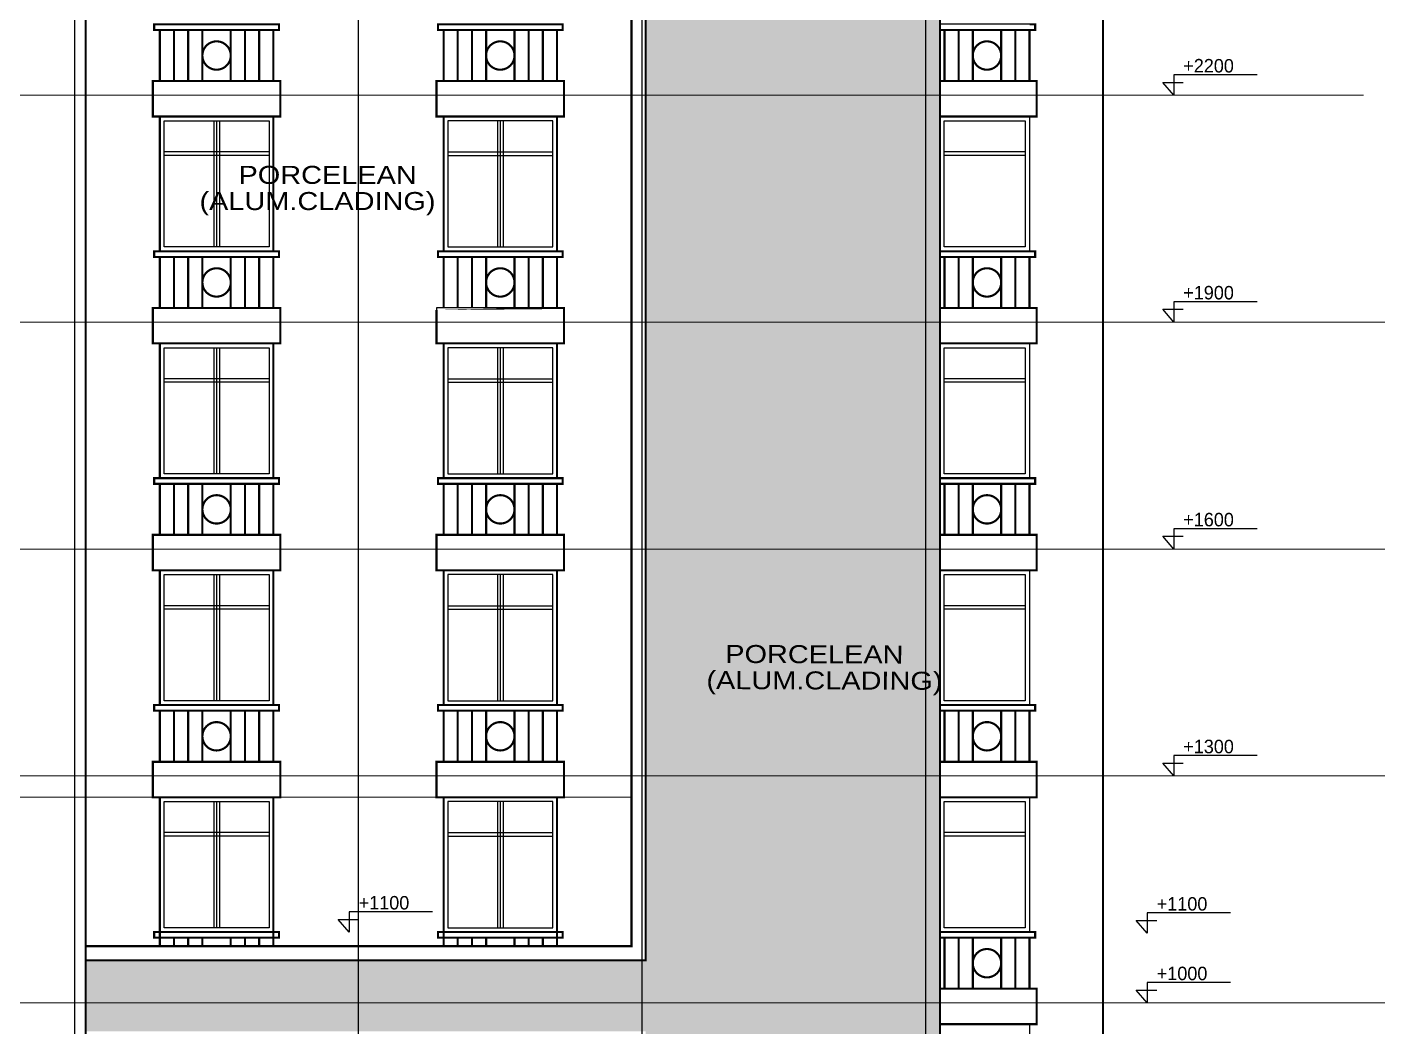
# Model space of a CAD drawing. Extents: x 250879 to 348495, y -51522 to -9360.
# Drawn here: x 301764 to 303679, y -28691 to -27281 of the extents above; entities that cross this region are included whole.
import ezdxf

# ---------------------------------------------------------------- set-up
doc = ezdxf.new("R2010")
doc.units = 0
doc.layers.add('A-text function', color=30, linetype='CONTINUOUS', lineweight=20)
doc.layers.add('VIS', color=8, linetype='CONTINUOUS', lineweight=18)
for name, color, linetype in [('AXIS', 1, 'CONTINUOUS'), ('CURTAIN', 150, 'CONTINUOUS'), ('DOOR', 4, 'CONTINUOUS'), ('TEXT', 3, 'CONTINUOUS'), ('WALL', 7, 'CONTINUOUS')]:
    doc.layers.add(name, color=color, linetype=linetype)
doc.styles.add('ARIAL', font='BOD_CR.TTF', dxfattribs={"width": 1.199999999999999})
doc.styles.get("Standard").update_dxf_attribs({"font": 'sanss___.ttf', "height": 15})

# ---------------------------------------------------------------- blocks, each defined once
blk = doc.blocks.new('LIME')
at = {"layer": 'DOOR'}
for p, q in [((244592.9828586852, -28820.29657904591), (244475.4061220339, -28820.29657904591)), ((244475.4061220339, -28820.29657904591), (244475.4061220339, -28849.0318954107)), ((244475.4061220339, -28849.0318954107), (244460.0096782324, -28830.9100626283)), ((244460.0096782324, -28830.9100626283), (244489.0221706819, -28830.9100626283))]:
    blk.add_line(p, q, dxfattribs=at)

msp = doc.modelspace()

# ---------------------------------------------------------------- hatches: boundary and pattern name
at = {"layer": 'WALL', "linetype": 'Continuous'}
h = msp.add_hatch(dxfattribs=at)
h.set_pattern_fill('DOTS', color=30, scale=10, style=0)
h.set_pattern_definition([(180, (534678.4266352153, 6740.545557000034), (-7.9375, 15.875), [0, -15.875])])
h.paths.add_polyline_path([(301416.1812015421, -29007.00774320811), (301416.1812015421, -28597.00774320811), (300626.1812015421, -28597.00774320811), (300626.1812015421, -26767.00774320811), (300216.1812015421, -26767.00774320811), (300216.1812015421, -29007.00774320811)])
h.paths.add_polyline_path([(301846.3457878079, -28597.00774320811), (301846.345787808, -29007.00774320811), (303051.510374074, -29007.00774320811), (303051.510374074, -26767.00774320811), (302636.3457878082, -26767.00774320811), (302636.3457878082, -28597.0077432081)])
h.paths.add_polyline_path([(301416.1812015421, -28917.00774320811), (301416.1812015421, -28697.00774320811), (300626.1812015421, -28697.0077432081), (300626.1812015421, -28917.00774320811)])
h.paths.add_polyline_path([(301846.345787808, -28697.00774320811), (301846.345787808, -28917.00774320811), (302636.3457878077, -28917.00774320811), (302636.3457878077, -28697.00774320811)])

# ---------------------------------------------------------------- linework, layer by layer
at = {"layer": 'AXIS'}
for p, q in [((301831.1812015421, -29935.19605087265), (301831.1812015421, -25771.29550556391)), ((302231.1812015421, -29935.19605087265), (302231.1812015421, -25772.9677088031)), ((302631.3457878081, -29935.19605087265), (302631.3457878081, -25772.9677088031)), ((303031.5103740741, -29935.19605087265), (303031.510374074, -25772.9677088031))]:
    msp.add_line(p, q, dxfattribs=at)
at = {"layer": 'CURTAIN', "linetype": 'Continuous'}
for p, q in [((302027.0989084091, -27413.00774320836), (302027.0989084091, -27591.00774320794)), ((302031.0989084091, -27413.00774320836), (302031.0989084091, -27591.00774320794)), ((302035.0989084091, -27413.00774320836), (302035.0989084091, -27591.00774320794)), ((302427.2634946753, -27413.0077432084), (302427.2634946752, -27591.00774320798)), ((302431.2634946753, -27413.0077432084), (302431.2634946752, -27591.00774320798)), ((302435.2634946753, -27413.0077432084), (302435.2634946752, -27591.00774320798)), ((302105.0989084091, -27456.85035089013), (301957.0989084091, -27456.85035089013)), ((302357.2634946753, -27456.85035089016), (302505.2634946753, -27456.85035089018)), ((303171.7383149288, -27456.85035089045), (303057.5103740742, -27456.85035089042)), ((302105.0989084091, -27461.85035089013), (301957.0989084091, -27461.85035089013)), ((302357.2634946753, -27461.85035089016), (302505.2634946753, -27461.85035089018)), ((303171.7383149288, -27461.85035089045), (303057.5103740742, -27461.85035089042)), ((302027.0989084091, -27733.00774320836), (302027.0989084091, -27911.00774320793)), ((302031.0989084091, -27733.00774320836), (302031.0989084091, -27911.00774320793)), ((302035.0989084091, -27733.00774320836), (302035.0989084091, -27911.00774320793)), ((302427.2634946752, -27733.00774320839), (302427.2634946752, -27911.00774320797)), ((302431.2634946752, -27733.00774320839), (302431.2634946752, -27911.00774320797)), ((302435.2634946752, -27733.00774320839), (302435.2634946752, -27911.00774320797)), ((302105.0989084091, -27776.85035089013), (301957.0989084091, -27776.85035089013)), ((302105.0989084091, -27781.85035089013), (301957.0989084091, -27781.85035089013)), ((302357.2634946752, -27776.85035089015), (302505.2634946752, -27776.85035089018)), ((302357.2634946752, -27781.85035089015), (302505.2634946752, -27781.85035089018)), ((303171.7383149287, -27776.85035089045), (303057.5103740741, -27776.85035089043)), ((303171.7383149287, -27781.85035089045), (303057.5103740741, -27781.85035089043)), ((302027.0989084091, -28053.00774320836), (302027.0989084091, -28231.00774320794)), ((302031.0989084091, -28053.00774320836), (302031.0989084091, -28231.00774320794)), ((302035.0989084091, -28053.00774320836), (302035.0989084091, -28231.00774320794)), ((302427.2634946752, -28053.0077432084), (302427.2634946751, -28231.00774320798)), ((302431.2634946752, -28053.0077432084), (302431.2634946751, -28231.00774320798)), ((302435.2634946752, -28053.0077432084), (302435.2634946751, -28231.00774320798)), ((302105.0989084091, -28096.85035089013), (301957.0989084091, -28096.85035089013)), ((302105.0989084091, -28101.85035089013), (301957.0989084091, -28101.85035089013)), ((302357.2634946752, -28096.85035089016), (302505.2634946752, -28096.85035089018)), ((302357.2634946752, -28101.85035089016), (302505.2634946752, -28101.85035089018)), ((303171.7383149287, -28096.85035089045), (303057.510374074, -28096.85035089042)), ((303171.7383149287, -28101.85035089045), (303057.510374074, -28101.85035089042)), ((302027.0989084091, -28373.00774320836), (302027.0989084091, -28551.00774320793)), ((302031.0989084091, -28373.00774320836), (302031.0989084091, -28551.00774320793)), ((302035.0989084091, -28373.00774320836), (302035.0989084091, -28551.00774320793)), ((302427.2634946751, -28373.00774320839), (302427.263494675, -28551.00774320797)), ((302431.2634946751, -28373.00774320839), (302431.263494675, -28551.00774320797)), ((302435.2634946751, -28373.00774320839), (302435.263494675, -28551.00774320797)), ((302105.0989084091, -28416.85035089013), (301957.0989084091, -28416.85035089013)), ((302357.263494675, -28416.85035089015), (302505.263494675, -28416.85035089018)), ((303171.7383149286, -28416.85035089045), (303057.510374074, -28416.85035089042)), ((302105.0989084091, -28421.85035089013), (301957.0989084091, -28421.85035089013)), ((302357.263494675, -28421.85035089015), (302505.263494675, -28421.85035089018)), ((303171.7383149286, -28421.85035089045), (303057.510374074, -28421.85035089042))]:
    msp.add_line(p, q, dxfattribs=at)
for points in [[(301957.0989084091, -27413.00774320836), (302105.0989084091, -27413.00774320836), (302105.0989084091, -27591.00774320794), (301957.0989084091, -27591.00774320794)], [(302505.2634946753, -27413.00774320841), (302357.2634946753, -27413.00774320839), (302357.2634946752, -27591.00774320796), (302505.2634946752, -27591.00774320799)], [(303057.5103740742, -27413.00774320865), (303171.7383149288, -27413.00774320868), (303171.7383149288, -27591.00774320814), (303057.5103740741, -27591.00774320811)], [(301957.0989084091, -27733.00774320836), (302105.0989084091, -27733.00774320836), (302105.0989084091, -27911.00774320793), (301957.0989084091, -27911.00774320793)], [(302505.2634946752, -27733.00774320841), (302357.2634946752, -27733.00774320838), (302357.2634946752, -27911.00774320796), (302505.2634946752, -27911.00774320799)], [(303057.5103740741, -27733.00774320865), (303171.7383149287, -27733.00774320868), (303171.7383149287, -27911.00774320815), (303057.5103740741, -27911.00774320812)], [(301957.0989084091, -28053.00774320836), (302105.0989084091, -28053.00774320836), (302105.0989084091, -28231.00774320794), (301957.0989084091, -28231.00774320794)], [(302505.2634946752, -28053.00774320841), (302357.2634946752, -28053.00774320839), (302357.2634946751, -28231.00774320796), (302505.2634946751, -28231.00774320799)], [(303057.510374074, -28053.00774320865), (303171.7383149287, -28053.00774320868), (303171.7383149287, -28231.00774320814), (303057.510374074, -28231.00774320811)], [(301957.0989084091, -28373.00774320836), (302105.0989084091, -28373.00774320836), (302105.0989084091, -28551.00774320793), (301957.0989084091, -28551.00774320793)], [(302505.2634946751, -28373.00774320841), (302357.2634946751, -28373.00774320838), (302357.263494675, -28551.00774320796), (302505.263494675, -28551.00774320799)], [(303057.510374074, -28373.00774320865), (303171.7383149286, -28373.00774320868), (303171.7383149286, -28551.00774320814), (303057.5103740739, -28551.00774320811)]]:
    msp.add_lwpolyline(points, close=True, dxfattribs=at)
at = {"layer": 'VIS', "ltscale": 0.0001}
for p, q in [((299403.0919154846, -27377.00774320811), (303648.7452732859, -27377.00774320811)), ((303678.9153151283, -27697.00774320811), (299470.7931669267, -27697.0077432081)), ((303678.9153151283, -27697.00774320811), (299470.7931669267, -27697.00774320811)), ((303678.9153151283, -28017.00774320811), (299470.7931669267, -28017.00774320811)), ((303678.9153151283, -28337.00774320811), (299470.7931669267, -28337.0077432081)), ((300646.1812015421, -28367.0077432081), (302616.3457878077, -28367.00774320871)), ((303678.9153151283, -28657.00774320811), (299470.7931669267, -28657.0077432081))]:
    msp.add_line(p, q, dxfattribs=at)
at = {"layer": 'WALL', "linetype": 'Continuous'}
for p, q in [((303051.5103740742, -27407.00774320865), (303177.7383149288, -27407.00774320868)), ((303051.5103740741, -27727.00774320865), (303177.7383149287, -27727.00774320868)), ((303051.510374074, -28047.00774320865), (303177.7383149287, -28047.00774320868)), ((302616.3457878077, -28357.00774320871), (302616.3457878077, -28337.00774320811)), ((303051.510374074, -28367.00774320865), (303177.7383149286, -28367.00774320868)), ((303051.5103740739, -28687.00774320865), (303177.7383149285, -28687.00774320868))]:
    msp.add_line(p, q, dxfattribs=at)
at = {"layer": 'WALL', "linetype": 'Continuous', "const_width": 3}
for points in [[(303281.5103740753, -29047.00774320805), (303281.5103740753, -25997.0077432081), (301416.1812015421, -25997.0077432081)], [(301846.345787808, -29761.00774320777), (301846.345787808, -25993.40572666993)], [(303051.5103740735, -29047.00774320836), (303051.510374074, -25997.0077432081)], [(301846.345787808, -28597.00774320811), (302636.3457878082, -28597.00774320811), (302636.3457878082, -26427.00774320811), (301846.345787808, -26427.00774320811)], [(301846.345787808, -28577.00774320811), (302616.3457878082, -28577.00774320811), (302616.3457878082, -26447.00774320811)], [(301846.345787808, -28577.00774320848), (302616.3457878077, -28577.00774320871), (302616.3457878082, -26447.00774320811)], [(301846.345787808, -29047.00774320811), (303051.510374074, -29047.00774320811), (303051.510374074, -26737.00774320811)], [(301951.0989084091, -27285.00774320812), (301951.0989084091, -27357.00774320828)], [(301951.0989084091, -27285.00774320812), (301951.0989084091, -27357.00774320828)], [(302111.0989084091, -27285.00774320812), (301951.0989084091, -27285.00774320812)], [(302111.0989084091, -27285.00774320812), (302111.0989084091, -27357.00774320812)], [(302111.0989084091, -27285.00774320812), (302111.0989084091, -27357.00774320812)], [(302351.2634946753, -27285.00774320814), (302351.2634946753, -27357.00774320815)], [(302351.2634946753, -27285.00774320814), (302351.2634946753, -27357.00774320815)], [(302351.2634946753, -27285.00774320814), (302511.2634946753, -27285.00774320817)], [(302511.2634946753, -27285.00774320817), (302511.2634946753, -27357.00774320833)], [(302511.2634946753, -27285.00774320817), (302511.2634946753, -27357.00774320833)], [(303177.7383149288, -27285.00774320815), (303051.5103740742, -27285.00774320812)], [(303177.7383149287, -27285.00774320815), (303177.7383149287, -27357.00774320816)], [(303177.7383149287, -27357.00774320815), (303177.7383149287, -27285.00774320815)], [(303177.7383149288, -27285.00774320815), (303177.7383149288, -27357.00774320815)], [(303177.7383149288, -27285.00774320815), (303177.7383149288, -27357.00774320815)], [(302111.0989084103, -27407.00774320831), (302121.0989084103, -27407.00774320831), (302121.0989084103, -27357.00774320812), (301951.0989084091, -27357.00774320828), (301941.0989084091, -27357.00774320828), (301941.0989084091, -27407.00774320836), (302121.0989084103, -27407.00774320836)], [(302351.2634946741, -27407.00774320833), (302341.2634946741, -27407.00774320833), (302341.2634946741, -27357.00774320814), (302511.2634946753, -27357.00774320833), (302521.2634946753, -27357.00774320833), (302521.2634946753, -27407.00774320841), (302341.2634946741, -27407.00774320839)], [(303177.7383149299, -27407.00774320834), (303187.7383149299, -27407.00774320834), (303187.7383149299, -27357.00774320815), (303051.5103740742, -27357.00774320825)], [(301951.0989084091, -27407.00774320836), (301951.0989084091, -27597.00774320794)], [(302111.0989084091, -27407.00774320831), (302111.0989084091, -27597.00774320794)], [(302351.2634946753, -27407.00774320833), (302351.2634946752, -27597.00774320796)], [(302511.2634946753, -27407.00774320841), (302511.2634946752, -27597.00774320799)], [(303051.5103740742, -27407.00774320837), (303187.7383149299, -27407.0077432084)], [(302111.0989084091, -27597.00774320811), (301951.0989084091, -27597.00774320811)], [(302111.0989084092, -27597.00774320793), (301951.0989084092, -27597.00774320793)], [(301951.0989084091, -27605.00774320811), (301951.0989084091, -27677.00774320827)], [(301951.0989084091, -27605.00774320811), (301951.0989084091, -27677.00774320827)], [(302111.0989084091, -27605.00774320811), (301951.0989084091, -27605.00774320811)], [(302111.0989084091, -27605.00774320811), (302111.0989084091, -27677.00774320812)], [(302111.0989084091, -27605.00774320811), (302111.0989084091, -27677.00774320812)], [(302351.2634946752, -27597.00774320813), (302511.2634946752, -27597.00774320816)], [(302351.2634946752, -27597.00774320796), (302511.2634946752, -27597.00774320799)], [(302351.2634946752, -27605.00774320813), (302351.2634946752, -27677.00774320814)], [(302351.2634946752, -27605.00774320813), (302351.2634946752, -27677.00774320814)], [(302351.2634946752, -27605.00774320813), (302511.2634946752, -27605.00774320816)], [(302511.2634946752, -27605.00774320816), (302511.2634946752, -27677.00774320832)], [(302511.2634946752, -27605.00774320816), (302511.2634946752, -27677.00774320832)], [(303177.7383149288, -27597.00774320814), (303051.5103740741, -27597.00774320811)], [(303177.7383149288, -27605.00774320814), (303051.5103740741, -27605.00774320811)], [(303177.7383149287, -27605.00774320815), (303177.7383149287, -27677.00774320815)], [(303177.7383149287, -27677.00774320815), (303177.7383149287, -27605.00774320815)], [(303177.7383149288, -27605.00774320814), (303177.7383149287, -27677.00774320815)], [(303177.7383149288, -27605.00774320814), (303177.7383149287, -27677.00774320815)], [(302111.0989084103, -27727.0077432083), (302121.0989084103, -27727.0077432083), (302121.0989084103, -27677.00774320811), (301951.0989084091, -27677.00774320827), (301941.0989084091, -27677.00774320827), (301941.0989084091, -27727.00774320836), (302121.0989084103, -27727.00774320836)], [(302351.263494674, -27727.00774320832), (302341.263494674, -27727.00774320832), (302341.2634946741, -27677.00774320813), (302511.2634946752, -27677.00774320832), (302521.2634946752, -27677.00774320832), (302521.2634946752, -27727.00774320841), (302341.263494674, -27727.00774320838)], [(303177.7383149298, -27727.00774320833), (303187.7383149298, -27727.00774320833), (303187.7383149298, -27677.00774320815), (303051.5103740741, -27677.00774320825)], [(301951.0989084091, -27727.00774320836), (301951.0989084091, -27917.00774320793)], [(302111.0989084091, -27727.0077432083), (302111.0989084091, -27917.00774320793)], [(302351.2634946752, -27727.00774320832), (302351.2634946752, -27917.00774320796)], [(302511.2634946752, -27727.00774320841), (302511.2634946752, -27917.00774320799)], [(303051.5103740741, -27727.00774320836), (303187.7383149298, -27727.00774320839)], [(302111.0989084091, -27917.00774320812), (301951.0989084091, -27917.00774320812)], [(302111.0989084092, -27917.00774320793), (301951.0989084092, -27917.00774320793)], [(302351.2634946752, -27917.00774320814), (302511.2634946752, -27917.00774320817)], [(302351.263494675, -27917.00774320795), (302511.263494675, -27917.00774320798)], [(303177.7383149287, -27917.00774320815), (303051.5103740741, -27917.00774320812)], [(301951.0989084091, -27925.00774320812), (301951.0989084091, -27997.00774320828)], [(301951.0989084091, -27925.00774320812), (301951.0989084091, -27997.00774320828)], [(302111.0989084091, -27925.00774320812), (301951.0989084091, -27925.00774320812)], [(302111.0989084091, -27925.00774320812), (302111.0989084091, -27997.00774320812)], [(302111.0989084091, -27925.00774320812), (302111.0989084091, -27997.00774320812)], [(302351.2634946752, -27925.00774320814), (302351.2634946752, -27997.00774320815)], [(302351.2634946752, -27925.00774320814), (302351.2634946752, -27997.00774320815)], [(302351.2634946752, -27925.00774320814), (302511.2634946752, -27925.00774320817)], [(302511.2634946752, -27925.00774320817), (302511.2634946752, -27997.00774320833)], [(302511.2634946752, -27925.00774320817), (302511.2634946752, -27997.00774320833)], [(303177.7383149287, -27925.00774320815), (303051.5103740741, -27925.00774320812)], [(303177.7383149286, -27925.00774320815), (303177.7383149286, -27997.00774320816)], [(303177.7383149286, -27997.00774320815), (303177.7383149286, -27925.00774320815)], [(303177.7383149287, -27925.00774320815), (303177.7383149287, -27997.00774320815)], [(303177.7383149287, -27925.00774320815), (303177.7383149287, -27997.00774320815)], [(302111.0989084103, -28047.00774320831), (302121.0989084103, -28047.00774320831), (302121.0989084103, -27997.00774320812), (301951.0989084091, -27997.00774320828), (301941.0989084091, -27997.00774320828), (301941.0989084091, -28047.00774320836), (302121.0989084103, -28047.00774320836)], [(302351.263494674, -28047.00774320833), (302341.263494674, -28047.00774320833), (302341.263494674, -27997.00774320814), (302511.2634946752, -27997.00774320833), (302521.2634946752, -27997.00774320833), (302521.2634946752, -28047.00774320841), (302341.263494674, -28047.00774320839)], [(303177.7383149298, -28047.00774320834), (303187.7383149298, -28047.00774320834), (303187.7383149298, -27997.00774320815), (303051.510374074, -27997.00774320825)], [(301951.0989084091, -28047.00774320836), (301951.0989084091, -28237.00774320794)], [(302111.0989084091, -28047.00774320831), (302111.0989084091, -28237.00774320794)], [(302351.2634946752, -28047.00774320833), (302351.2634946751, -28237.00774320796)], [(302511.2634946752, -28047.00774320841), (302511.2634946751, -28237.00774320799)], [(303051.510374074, -28047.00774320837), (303187.7383149298, -28047.0077432084)], [(302111.0989084092, -28237.00774320793), (301951.0989084092, -28237.00774320793)], [(301951.0989084091, -28245.00774320794), (301951.0989084091, -28317.0077432081)], [(301951.0989084091, -28245.00774320794), (301951.0989084091, -28317.00774320799)], [(301951.0989084092, -28245.00774320793), (301951.0989084092, -28317.00774320809)], [(301951.0989084092, -28245.00774320793), (301951.0989084092, -28317.00774320809)], [(302111.0989084092, -28245.00774320793), (301951.0989084092, -28245.00774320793)], [(302111.0989084091, -28245.00774320794), (302111.0989084091, -28317.00774320795)], [(302111.0989084091, -28317.00774320794), (302111.0989084091, -28245.00774320794)], [(302111.0989084092, -28245.00774320793), (302111.0989084092, -28317.00774320794)], [(302111.0989084092, -28245.00774320793), (302111.0989084092, -28317.00774320794)], [(302351.263494675, -28237.00774320796), (302511.263494675, -28237.00774320799)], [(302351.2634946751, -28245.00774320796), (302351.2634946751, -28317.00774320797)], [(302351.2634946751, -28317.00774320796), (302351.2634946751, -28245.00774320796)], [(302351.263494675, -28245.00774320796), (302351.263494675, -28317.00774320796)], [(302351.263494675, -28245.00774320796), (302351.263494675, -28317.00774320796)], [(302351.263494675, -28245.00774320796), (302511.263494675, -28245.00774320799)], [(302511.2634946751, -28245.00774320799), (302511.2634946751, -28317.00774320815)], [(302511.2634946751, -28245.00774320799), (302511.2634946751, -28317.00774320804)], [(302511.263494675, -28245.00774320799), (302511.263494675, -28317.00774320815)], [(302511.263494675, -28245.00774320799), (302511.263494675, -28317.00774320815)], [(303177.7383149287, -28237.00774320814), (303051.510374074, -28237.00774320811)], [(303177.7383149287, -28245.00774320814), (303051.510374074, -28245.00774320811)], [(303177.7383149286, -28245.00774320815), (303177.7383149285, -28317.00774320815)], [(303177.7383149285, -28317.00774320815), (303177.7383149286, -28245.00774320815)], [(303177.7383149287, -28245.00774320814), (303177.7383149286, -28317.00774320815)], [(303177.7383149287, -28245.00774320814), (303177.7383149286, -28317.00774320815)], [(302111.0989084103, -28367.00774320813), (302121.0989084103, -28367.00774320813), (302121.0989084103, -28317.00774320794), (301951.0989084091, -28317.0077432081), (301941.0989084091, -28317.0077432081), (301941.0989084091, -28367.00774320819), (302121.0989084103, -28367.00774320819)], [(302351.2634946739, -28367.00774320815), (302341.2634946739, -28367.00774320815), (302341.2634946739, -28317.00774320796), (302511.2634946751, -28317.00774320815), (302521.2634946751, -28317.00774320815), (302521.2634946751, -28367.00774320824), (302341.2634946739, -28367.00774320821)], [(303177.7383149297, -28367.00774320833), (303187.7383149297, -28367.00774320833), (303187.7383149297, -28317.00774320815), (303051.510374074, -28317.00774320825)], [(301951.0989084091, -28367.00774320819), (301951.0989084091, -28577.00774320825)], [(301951.0989084091, -28367.00774320836), (301951.0989084091, -28557.00774320793)], [(302111.0989084091, -28367.00774320813), (302111.0989084091, -28577.00774320811)], [(302111.0989084091, -28367.0077432083), (302111.0989084091, -28557.00774320793)], [(302351.2634946751, -28367.00774320815), (302351.263494675, -28577.00774320813)], [(302351.2634946751, -28367.00774320832), (302351.263494675, -28557.00774320796)], [(302511.2634946751, -28367.00774320824), (302511.263494675, -28577.00774320831)], [(302511.2634946751, -28367.00774320841), (302511.263494675, -28557.00774320799)], [(303051.510374074, -28367.00774320836), (303187.7383149297, -28367.00774320839)], [(302111.0989084092, -28557.00774320793), (301951.0989084092, -28557.00774320793)], [(301951.0989084091, -28565.00774320793), (301951.0989084091, -28577.00774320811)], [(301951.0989084091, -28565.00774320793), (301951.0989084091, -28577.00774320811)], [(301951.0989084092, -28565.00774320793), (301951.0989084092, -28577.00774320811)], [(301951.0989084092, -28565.00774320793), (301951.0989084092, -28577.00774320811)], [(302111.0989084092, -28565.00774320793), (301951.0989084092, -28565.00774320793)], [(302111.0989084091, -28565.00774320793), (302111.0989084091, -28577.00774320811)], [(302111.0989084091, -28577.00774320811), (302111.0989084091, -28565.00774320793)], [(302111.0989084092, -28565.00774320793), (302111.0989084092, -28577.00774320811)], [(302111.0989084092, -28565.00774320793), (302111.0989084092, -28577.00774320811)], [(302351.2634946749, -28557.00774320795), (302511.2634946749, -28557.00774320798)], [(302351.263494675, -28565.00774320796), (302351.263494675, -28577.00774320813)], [(302351.263494675, -28577.00774320813), (302351.263494675, -28565.00774320796)], [(302351.2634946749, -28565.00774320795), (302351.2634946749, -28577.00774320813)], [(302351.2634946749, -28565.00774320795), (302351.2634946749, -28577.00774320813)], [(302351.2634946749, -28565.00774320795), (302511.2634946749, -28565.00774320798)], [(302511.263494675, -28565.00774320799), (302511.263494675, -28577.00774320816)], [(302511.263494675, -28565.00774320799), (302511.263494675, -28577.00774320816)], [(302511.2634946749, -28565.00774320798), (302511.2634946749, -28577.00774320816)], [(302511.2634946749, -28565.00774320798), (302511.2634946749, -28577.00774320816)], [(303177.7383149286, -28557.00774320814), (303051.5103740739, -28557.00774320811)], [(303177.7383149286, -28565.00774320814), (303051.5103740739, -28565.00774320811)], [(303177.7383149285, -28565.00774320815), (303177.7383149285, -28637.00774320815)], [(303177.7383149285, -28637.00774320815), (303177.7383149285, -28565.00774320815)], [(303177.7383149286, -28565.00774320814), (303177.7383149286, -28637.00774320815)], [(303177.7383149286, -28565.00774320814), (303177.7383149286, -28637.00774320815)], [(303177.7383149297, -28687.00774320833), (303187.7383149297, -28687.00774320833), (303187.7383149297, -28637.00774320815), (303051.5103740739, -28637.00774320825)], [(303051.5103740739, -28687.00774320836), (303187.7383149297, -28687.00774320839)], [(303051.5103740739, -28687.00774320836), (303187.7383149297, -28687.00774320839)]]:
    msp.add_lwpolyline(points, dxfattribs=at)
at = {"layer": 'WALL', "linetype": 'Continuous'}
for points in [[(301846.345787808, -29047.00774320811), (303051.510374074, -29047.00774320811), (303051.510374074, -25997.0077432081), (301416.1812015421, -25997.0077432081)], [(301846.345787808, -28597.00774320811), (302636.3457878082, -28597.00774320811), (302636.3457878082, -26427.00774320811), (301846.345787808, -26427.00774320811)], [(301846.345787808, -28577.00774320811), (302616.3457878082, -28577.00774320811), (302616.3457878082, -26447.00774320809), (301846.345787808, -26447.00774320809)], [(301846.345787808, -28577.00774320811), (302616.3457878082, -28577.00774320811), (302616.3457878082, -26447.00774320811), (301846.345787808, -26447.00774320811)], [(301846.345787808, -29047.00774320811), (303051.510374074, -29047.00774320811), (303051.510374074, -26737.00774320811)], [(303051.5103740742, -27357.00774320828), (303187.7383149299, -27357.00774320831), (303187.7383149299, -27407.0077432084), (303051.5103740742, -27407.00774320837)], [(303051.5103740741, -27677.00774320828), (303187.7383149298, -27677.00774320831), (303187.7383149298, -27727.00774320839), (303051.5103740741, -27727.00774320836)], [(303051.510374074, -27997.00774320828), (303187.7383149298, -27997.00774320831), (303187.7383149298, -28047.0077432084), (303051.510374074, -28047.00774320837)], [(303051.510374074, -28317.00774320828), (303187.7383149297, -28317.00774320831), (303187.7383149297, -28367.00774320839), (303051.510374074, -28367.00774320836)], [(303051.5103740739, -28637.00774320828), (303187.7383149297, -28637.00774320831), (303187.7383149297, -28687.00774320839), (303051.5103740739, -28687.00774320836)]]:
    msp.add_lwpolyline(points, dxfattribs=at)
at = {"layer": 'WALL', "color": 30, "linetype": 'Continuous', "const_width": 3}
for points in [[(302111.0989084091, -27277.00774320812), (302119.0989084091, -27277.00774320812), (302119.0989084091, -27285.00774320812), (301951.0989084091, -27285.00774320812), (301943.0989084091, -27285.00774320812), (301943.0989084091, -27277.00774320812), (302119.0989084091, -27277.00774320812)], [(301951.0989084091, -27285.00774320812), (301951.0989084091, -27357.00774320817)], [(301971.0989084091, -27285.00774320812), (301971.0989084091, -27357.00774320817)], [(301991.0989084091, -27285.00774320812), (301991.0989084091, -27357.00774320817)], [(302011.0989084091, -27285.00774320812), (302011.0989084091, -27357.00774320817)], [(302051.0989084091, -27285.00774320812), (302051.0989084091, -27357.00774320817)], [(302071.0989084091, -27285.00774320812), (302071.0989084091, -27357.00774320817)], [(302091.0989084091, -27285.00774320812), (302091.0989084091, -27357.00774320817)], [(302111.0989084091, -27357.00774320812), (302111.0989084091, -27285.00774320812)], [(302351.2634946753, -27277.00774320814), (302343.2634946753, -27277.00774320814), (302343.2634946753, -27285.00774320814), (302511.2634946753, -27285.00774320817), (302519.2634946753, -27285.00774320817), (302519.2634946753, -27277.00774320817), (302343.2634946753, -27277.00774320814)], [(302351.2634946753, -27357.00774320814), (302351.2634946753, -27285.00774320814)], [(302371.2634946753, -27285.00774320815), (302371.2634946753, -27357.0077432082)], [(302391.2634946753, -27285.00774320815), (302391.2634946753, -27357.0077432082)], [(302411.2634946753, -27285.00774320815), (302411.2634946753, -27357.0077432082)], [(302451.2634946753, -27285.00774320816), (302451.2634946753, -27357.00774320821)], [(302471.2634946753, -27285.00774320816), (302471.2634946753, -27357.00774320821)], [(302491.2634946753, -27285.00774320816), (302491.2634946753, -27357.00774320821)], [(302511.2634946753, -27285.00774320817), (302511.2634946753, -27357.00774320822)], [(303177.7383149288, -27277.00774320815), (303185.7383149288, -27277.00774320815), (303185.7383149288, -27285.00774320815), (303051.5103740742, -27285.00774320812)], [(303057.7383149288, -27285.00774320812), (303057.7383149288, -27357.00774320817)], [(303077.7383149288, -27285.00774320812), (303077.7383149288, -27357.00774320817)], [(303097.7383149288, -27285.00774320813), (303097.7383149288, -27357.00774320818)], [(303137.7383149288, -27285.00774320814), (303137.7383149288, -27357.00774320819)], [(303137.7383149288, -27285.00774320814), (303137.7383149288, -27357.00774320819)], [(303157.7383149288, -27285.00774320814), (303157.7383149288, -27357.00774320819)], [(303177.7383149288, -27357.00774320815), (303177.7383149288, -27285.00774320815)], [(302111.0989084091, -27597.00774320811), (302119.0989084091, -27597.00774320811), (302119.0989084091, -27605.00774320811), (301951.0989084091, -27605.00774320811), (301943.0989084091, -27605.00774320811), (301943.0989084091, -27597.00774320811), (302119.0989084091, -27597.00774320811)], [(301951.0989084091, -27605.00774320811), (301951.0989084091, -27677.00774320816)], [(301971.0989084091, -27605.00774320811), (301971.0989084091, -27677.00774320816)], [(301991.0989084091, -27605.00774320811), (301991.0989084091, -27677.00774320816)], [(302011.0989084091, -27605.00774320811), (302011.0989084091, -27677.00774320816)], [(302051.0989084091, -27605.00774320811), (302051.0989084091, -27677.00774320816)], [(302071.0989084091, -27605.00774320811), (302071.0989084091, -27677.00774320816)], [(302091.0989084091, -27605.00774320811), (302091.0989084091, -27677.00774320816)], [(302111.0989084091, -27677.00774320811), (302111.0989084091, -27605.00774320811)], [(302351.2634946752, -27597.00774320813), (302343.2634946752, -27597.00774320813), (302343.2634946752, -27605.00774320813), (302511.2634946752, -27605.00774320816), (302519.2634946752, -27605.00774320816), (302519.2634946752, -27597.00774320816), (302343.2634946752, -27597.00774320813)], [(302351.2634946752, -27677.00774320813), (302351.2634946752, -27605.00774320813)], [(302371.2634946752, -27605.00774320814), (302371.2634946752, -27677.00774320819)], [(302391.2634946752, -27605.00774320814), (302391.2634946752, -27677.00774320819)], [(302411.2634946752, -27605.00774320815), (302411.2634946752, -27677.0077432082)], [(302451.2634946752, -27605.00774320815), (302451.2634946752, -27677.0077432082)], [(302471.2634946752, -27605.00774320815), (302471.2634946752, -27677.0077432082)], [(302491.2634946752, -27605.00774320815), (302491.2634946752, -27677.0077432082)], [(302511.2634946752, -27605.00774320816), (302511.2634946752, -27677.00774320821)], [(303177.7383149288, -27597.00774320814), (303185.7383149288, -27597.00774320814), (303185.7383149288, -27605.00774320814), (303051.5103740741, -27605.00774320811)], [(303051.5103740741, -27597.00774320811), (303185.7383149288, -27597.00774320814)], [(303057.7383149288, -27605.00774320811), (303057.7383149287, -27677.00774320816)], [(303077.7383149288, -27605.00774320812), (303077.7383149287, -27677.00774320817)], [(303097.7383149288, -27605.00774320812), (303097.7383149287, -27677.00774320817)], [(303137.7383149288, -27605.00774320813), (303137.7383149287, -27677.00774320818)], [(303137.7383149288, -27605.00774320813), (303137.7383149287, -27677.00774320818)], [(303157.7383149288, -27605.00774320813), (303157.7383149287, -27677.00774320818)], [(303177.7383149287, -27677.00774320814), (303177.7383149288, -27605.00774320814)], [(302111.0989084091, -27917.00774320812), (302119.0989084091, -27917.00774320812), (302119.0989084091, -27925.00774320812), (301951.0989084091, -27925.00774320812), (301943.0989084091, -27925.00774320812), (301943.0989084091, -27917.00774320812), (302119.0989084091, -27917.00774320812)], [(302351.2634946752, -27917.00774320814), (302343.2634946752, -27917.00774320814), (302343.2634946752, -27925.00774320814), (302511.2634946752, -27925.00774320817), (302519.2634946752, -27925.00774320817), (302519.2634946752, -27917.00774320817), (302343.2634946752, -27917.00774320814)], [(303177.7383149287, -27917.00774320815), (303185.7383149287, -27917.00774320815), (303185.7383149287, -27925.00774320815), (303051.5103740741, -27925.00774320812)], [(303051.5103740741, -27917.00774320812), (303185.7383149287, -27917.00774320815)], [(301951.0989084091, -27925.00774320812), (301951.0989084091, -27997.00774320817)], [(301971.0989084091, -27925.00774320812), (301971.0989084091, -27997.00774320817)], [(301991.0989084091, -27925.00774320812), (301991.0989084091, -27997.00774320817)], [(302011.0989084091, -27925.00774320812), (302011.0989084091, -27997.00774320817)], [(302051.0989084091, -27925.00774320812), (302051.0989084091, -27997.00774320817)], [(302071.0989084091, -27925.00774320812), (302071.0989084091, -27997.00774320817)], [(302091.0989084091, -27925.00774320812), (302091.0989084091, -27997.00774320817)], [(302111.0989084091, -27997.00774320812), (302111.0989084091, -27925.00774320812)], [(302351.2634946752, -27997.00774320814), (302351.2634946752, -27925.00774320814)], [(302371.2634946752, -27925.00774320815), (302371.2634946752, -27997.0077432082)], [(302391.2634946752, -27925.00774320815), (302391.2634946752, -27997.0077432082)], [(302411.2634946752, -27925.00774320815), (302411.2634946752, -27997.0077432082)], [(302451.2634946752, -27925.00774320816), (302451.2634946752, -27997.00774320821)], [(302471.2634946752, -27925.00774320816), (302471.2634946752, -27997.00774320821)], [(302491.2634946752, -27925.00774320816), (302491.2634946752, -27997.00774320821)], [(302511.2634946752, -27925.00774320817), (302511.2634946752, -27997.00774320822)], [(303057.7383149287, -27925.00774320812), (303057.7383149287, -27997.00774320817)], [(303077.7383149287, -27925.00774320812), (303077.7383149287, -27997.00774320817)], [(303097.7383149287, -27925.00774320813), (303097.7383149287, -27997.00774320818)], [(303137.7383149287, -27925.00774320814), (303137.7383149287, -27997.00774320819)], [(303137.7383149287, -27925.00774320814), (303137.7383149287, -27997.00774320819)], [(303157.7383149287, -27925.00774320814), (303157.7383149287, -27997.00774320819)], [(303177.7383149287, -27997.00774320815), (303177.7383149287, -27925.00774320815)], [(302111.0989084092, -28237.00774320793), (302119.0989084092, -28237.00774320793), (302119.0989084092, -28245.00774320793), (301951.0989084092, -28245.00774320793), (301943.0989084092, -28245.00774320793), (301943.0989084092, -28237.00774320793), (302119.0989084092, -28237.00774320793)], [(301951.0989084092, -28245.00774320793), (301951.0989084092, -28317.00774320799)], [(301971.0989084092, -28245.00774320793), (301971.0989084092, -28317.00774320799)], [(301991.0989084092, -28245.00774320793), (301991.0989084092, -28317.00774320799)], [(302011.0989084092, -28245.00774320793), (302011.0989084092, -28317.00774320799)], [(302051.0989084092, -28245.00774320793), (302051.0989084092, -28317.00774320799)], [(302071.0989084092, -28245.00774320793), (302071.0989084092, -28317.00774320799)], [(302091.0989084092, -28245.00774320793), (302091.0989084092, -28317.00774320799)], [(302111.0989084092, -28317.00774320793), (302111.0989084092, -28245.00774320793)], [(302351.263494675, -28237.00774320796), (302343.263494675, -28237.00774320796), (302343.263494675, -28245.00774320796), (302511.263494675, -28245.00774320799), (302519.263494675, -28245.00774320799), (302519.263494675, -28237.00774320799), (302343.263494675, -28237.00774320796)], [(302351.263494675, -28317.00774320796), (302351.263494675, -28245.00774320796)], [(302371.263494675, -28245.00774320796), (302371.263494675, -28317.00774320801)], [(302391.263494675, -28245.00774320796), (302391.263494675, -28317.00774320801)], [(302411.263494675, -28245.00774320797), (302411.263494675, -28317.00774320802)], [(302451.263494675, -28245.00774320798), (302451.263494675, -28317.00774320803)], [(302471.263494675, -28245.00774320798), (302471.263494675, -28317.00774320803)], [(302491.263494675, -28245.00774320798), (302491.263494675, -28317.00774320803)], [(302511.263494675, -28245.00774320799), (302511.263494675, -28317.00774320804)], [(303177.7383149287, -28237.00774320814), (303185.7383149287, -28237.00774320814), (303185.7383149287, -28245.00774320814), (303051.510374074, -28245.00774320811)], [(303051.510374074, -28237.00774320811), (303185.7383149287, -28237.00774320814)], [(303057.7383149287, -28245.00774320811), (303057.7383149286, -28317.00774320816)], [(303077.7383149287, -28245.00774320812), (303077.7383149286, -28317.00774320817)], [(303097.7383149287, -28245.00774320812), (303097.7383149286, -28317.00774320817)], [(303137.7383149287, -28245.00774320813), (303137.7383149286, -28317.00774320818)], [(303137.7383149287, -28245.00774320813), (303137.7383149286, -28317.00774320818)], [(303157.7383149287, -28245.00774320813), (303157.7383149286, -28317.00774320818)], [(303177.7383149286, -28317.00774320814), (303177.7383149287, -28245.00774320814)], [(302111.0989084092, -28557.00774320793), (302119.0989084092, -28557.00774320793), (302119.0989084092, -28565.00774320793), (301951.0989084092, -28565.00774320793), (301943.0989084092, -28565.00774320793), (301943.0989084092, -28557.00774320793), (302119.0989084092, -28557.00774320793)], [(301951.0989084092, -28565.00774320793), (301951.0989084092, -28577.00774320811)], [(301971.0989084092, -28565.00774320793), (301971.0989084092, -28577.00774320811)], [(301991.0989084092, -28565.00774320793), (301991.0989084092, -28577.00774320811)], [(302011.0989084092, -28565.00774320793), (302011.0989084092, -28577.00774320811)], [(302051.0989084092, -28565.00774320793), (302051.0989084092, -28577.00774320811)], [(302071.0989084092, -28565.00774320793), (302071.0989084092, -28577.00774320811)], [(302091.0989084092, -28565.00774320793), (302091.0989084092, -28577.00774320811)], [(302111.0989084092, -28577.00774320811), (302111.0989084092, -28565.00774320793)], [(302351.2634946749, -28557.00774320795), (302343.2634946749, -28557.00774320795), (302343.2634946749, -28565.00774320795), (302511.2634946749, -28565.00774320798), (302519.2634946749, -28565.00774320798), (302519.2634946749, -28557.00774320798), (302343.2634946749, -28557.00774320795)], [(302351.2634946749, -28577.00774320813), (302351.2634946749, -28565.00774320795)], [(302371.2634946749, -28565.00774320796), (302371.2634946749, -28577.00774320814)], [(302391.2634946749, -28565.00774320796), (302391.2634946749, -28577.00774320814)], [(302411.2634946749, -28565.00774320796), (302411.2634946749, -28577.00774320815)], [(302451.2634946749, -28565.00774320797), (302451.2634946749, -28577.00774320815)], [(302471.2634946749, -28565.00774320797), (302471.2634946749, -28577.00774320815)], [(302491.2634946749, -28565.00774320797), (302491.2634946749, -28577.00774320815)], [(302511.2634946749, -28565.00774320798), (302511.2634946749, -28577.00774320816)], [(303177.7383149286, -28557.00774320814), (303185.7383149286, -28557.00774320814), (303185.7383149286, -28565.00774320814), (303051.5103740739, -28565.00774320811)], [(303051.5103740739, -28557.00774320811), (303185.7383149286, -28557.00774320814)], [(303057.7383149286, -28565.00774320811), (303057.7383149286, -28637.00774320816)], [(303077.7383149286, -28565.00774320812), (303077.7383149286, -28637.00774320817)], [(303097.7383149286, -28565.00774320812), (303097.7383149286, -28637.00774320817)], [(303137.7383149286, -28565.00774320813), (303137.7383149286, -28637.00774320818)], [(303137.7383149286, -28565.00774320813), (303137.7383149286, -28637.00774320818)], [(303157.7383149286, -28565.00774320813), (303157.7383149286, -28637.00774320818)], [(303177.7383149286, -28637.00774320814), (303177.7383149286, -28565.00774320814)]]:
    msp.add_lwpolyline(points, dxfattribs=at)
at = {"layer": 'WALL', "linetype": 'Continuous'}
for points in [[(303185.7383149288, -27277.00774320815), (303051.5103740742, -27277.00774320812), (303051.5103740742, -27285.00774320812), (303185.7383149288, -27285.00774320815)], [(301941.0989084091, -27357.00774320828), (302121.0989084103, -27357.00774320828), (302121.0989084103, -27407.00774320831), (301941.0989084091, -27407.00774320831)], [(302521.2634946753, -27357.00774320833), (302341.2634946741, -27357.0077432083), (302341.2634946741, -27407.00774320833), (302521.2634946753, -27407.00774320836)], [(303051.5103740742, -27357.00774320825), (303187.7383149299, -27357.00774320828), (303187.7383149299, -27407.00774320834), (303051.5103740742, -27407.00774320831)], [(301951.0989084091, -27407.00774320836), (302111.0989084091, -27407.00774320836), (302111.0989084091, -27597.00774320794), (301951.0989084091, -27597.00774320794)], [(302511.2634946753, -27407.00774320841), (302351.2634946753, -27407.00774320839), (302351.2634946752, -27597.00774320796), (302511.2634946752, -27597.00774320799)], [(303051.5103740742, -27407.00774320865), (303177.7383149288, -27407.00774320868), (303177.7383149288, -27597.00774320814), (303051.5103740741, -27597.00774320811)], [(303185.7383149288, -27597.00774320814), (303051.5103740741, -27597.00774320811), (303051.5103740741, -27605.00774320811), (303185.7383149288, -27605.00774320814)], [(301941.0989084091, -27677.00774320827), (302121.0989084103, -27677.00774320827), (302121.0989084103, -27727.0077432083), (301941.0989084091, -27727.0077432083)], [(302521.2634946752, -27677.00774320832), (302341.2634946741, -27677.00774320829), (302341.263494674, -27727.00774320832), (302521.2634946752, -27727.00774320835)], [(303051.5103740741, -27677.00774320825), (303187.7383149298, -27677.00774320828), (303187.7383149298, -27727.00774320833), (303051.5103740741, -27727.00774320831)], [(301951.0989084091, -27727.00774320836), (302111.0989084091, -27727.00774320836), (302111.0989084091, -27917.00774320793), (301951.0989084091, -27917.00774320793)], [(302511.2634946752, -27727.00774320841), (302351.2634946752, -27727.00774320838), (302351.2634946752, -27917.00774320796), (302511.2634946752, -27917.00774320799)], [(303051.5103740741, -27727.00774320865), (303177.7383149287, -27727.00774320868), (303177.7383149287, -27917.00774320815), (303051.5103740741, -27917.00774320812)], [(303185.7383149287, -27917.00774320815), (303051.5103740741, -27917.00774320812), (303051.5103740741, -27925.00774320812), (303185.7383149287, -27925.00774320815)], [(301941.0989084091, -27997.00774320828), (302121.0989084103, -27997.00774320828), (302121.0989084103, -28047.00774320831), (301941.0989084091, -28047.00774320831)], [(302521.2634946752, -27997.00774320833), (302341.263494674, -27997.0077432083), (302341.263494674, -28047.00774320833), (302521.2634946752, -28047.00774320836)], [(303051.510374074, -27997.00774320825), (303187.7383149298, -27997.00774320828), (303187.7383149298, -28047.00774320834), (303051.510374074, -28047.00774320831)], [(301951.0989084091, -28047.00774320836), (302111.0989084091, -28047.00774320836), (302111.0989084091, -28237.00774320794), (301951.0989084091, -28237.00774320794)], [(302511.2634946752, -28047.00774320841), (302351.2634946752, -28047.00774320839), (302351.2634946751, -28237.00774320796), (302511.2634946751, -28237.00774320799)], [(303051.510374074, -28047.00774320865), (303177.7383149287, -28047.00774320868), (303177.7383149287, -28237.00774320814), (303051.510374074, -28237.00774320811)], [(303185.7383149287, -28237.00774320814), (303051.510374074, -28237.00774320811), (303051.510374074, -28245.00774320811), (303185.7383149287, -28245.00774320814)], [(301941.0989084091, -28317.0077432081), (302121.0989084103, -28317.0077432081), (302121.0989084103, -28367.00774320819), (301941.0989084091, -28367.00774320819)], [(302521.2634946751, -28317.00774320815), (302341.2634946739, -28317.00774320812), (302341.2634946739, -28367.00774320821), (302521.2634946751, -28367.00774320824)], [(303051.510374074, -28317.00774320825), (303187.7383149297, -28317.00774320828), (303187.7383149297, -28367.00774320833), (303051.510374074, -28367.00774320831)], [(301951.0989084091, -28367.00774320836), (302111.0989084091, -28367.00774320836), (302111.0989084091, -28557.00774320793), (301951.0989084091, -28557.00774320793)], [(302511.2634946751, -28367.00774320841), (302351.2634946751, -28367.00774320838), (302351.263494675, -28557.00774320796), (302511.263494675, -28557.00774320799)], [(303051.510374074, -28367.00774320865), (303177.7383149286, -28367.00774320868), (303177.7383149286, -28557.00774320814), (303051.5103740739, -28557.00774320811)], [(303185.7383149286, -28557.00774320814), (303051.5103740739, -28557.00774320811), (303051.5103740739, -28565.00774320811), (303185.7383149286, -28565.00774320814)], [(303051.5103740739, -28637.00774320825), (303187.7383149297, -28637.00774320828), (303187.7383149297, -28687.00774320833), (303051.5103740739, -28687.00774320831)], [(303051.5103740739, -28687.00774320865), (303177.7383149285, -28687.00774320868), (303177.7383149285, -28917.00774320814), (303051.5103740739, -28917.00774320811)]]:
    msp.add_lwpolyline(points, close=True, dxfattribs=at)
at = {"layer": 'WALL', "color": 30, "linetype": 'Continuous', "const_width": 3}
for points in [[(302031.0989084091, -27341.00774320815, 1), (302031.0989084091, -27301.00774320815, 1), (302031.0989084091, -27341.00774320815, 0.9999999999999999)], [(302431.2634946753, -27341.00774320818, -1), (302431.2634946753, -27301.00774320818, -1), (302431.2634946753, -27341.00774320818, -0.9999999999999999)], [(303117.7383149288, -27341.00774320815, 1), (303117.7383149288, -27301.00774320815, 1), (303117.7383149288, -27341.00774320815, 0.9999999999999999)], [(302031.0989084091, -27661.00774320814, 1), (302031.0989084091, -27621.00774320814, 1), (302031.0989084091, -27661.00774320814, 0.9999999999999999)], [(302431.2634946752, -27661.00774320817, -1), (302431.2634946752, -27621.00774320817, -1), (302431.2634946752, -27661.00774320817, -0.9999999999999999)], [(303117.7383149288, -27661.00774320815, 1), (303117.7383149288, -27621.00774320815, 1), (303117.7383149288, -27661.00774320815, 0.9999999999999999)], [(302031.0989084091, -27981.00774320815, 1), (302031.0989084091, -27941.00774320815, 1), (302031.0989084091, -27981.00774320815, 0.9999999999999999)], [(302431.2634946752, -27981.00774320818, -1), (302431.2634946752, -27941.00774320818, -1), (302431.2634946752, -27981.00774320818, -0.9999999999999999)], [(303117.7383149287, -27981.00774320815, 1), (303117.7383149287, -27941.00774320815, 1), (303117.7383149287, -27981.00774320815, 0.9999999999999999)], [(302031.0989084092, -28301.00774320796, 1), (302031.0989084092, -28261.00774320796, 1), (302031.0989084092, -28301.00774320796, 0.9999999999999999)], [(302431.263494675, -28301.00774320799, -1), (302431.263494675, -28261.00774320799, -1), (302431.263494675, -28301.00774320799, -0.9999999999999999)], [(303117.7383149286, -28301.00774320815, 1), (303117.7383149286, -28261.00774320815, 1), (303117.7383149286, -28301.00774320815, 0.9999999999999999)], [(303117.7383149286, -28621.00774320815, 1), (303117.7383149286, -28581.00774320815, 1), (303117.7383149286, -28621.00774320815, 0.9999999999999999)]]:
    msp.add_lwpolyline(points, format="xyb", dxfattribs=at)
at = {"layer": 'WALL', "color": 30, "linetype": 'Continuous'}
for centre in [(302031.0989084091, -27321.00774320815), (302431.2634946753, -27321.00774320818), (303117.7383149288, -27321.00774320815), (302031.0989084091, -27641.00774320814), (302431.2634946752, -27641.00774320817), (303117.7383149288, -27641.00774320815), (302031.0989084091, -27961.00774320815), (302431.2634946752, -27961.00774320818), (303117.7383149287, -27961.00774320815), (302031.0989084092, -28281.00774320796), (302431.263494675, -28281.00774320799), (303117.7383149286, -28281.00774320815), (303117.7383149286, -28601.00774320815)]:
    msp.add_circle(centre, 20, dxfattribs=at)

# ---------------------------------------------------------------- block references
at = {"layer": 'WALL', "linetype": 'Continuous'}
for p in [(58905.6564791126, 1472.024152202586), (58905.6564791126, 1152.024152202586), (58905.6564791126, 832.0241522025863), (58905.6564791126, 512.0241522025935), (57742.6038290635, 291.7243488237182), (58868.27105564767, 290.1615035406467), (58868.27105564767, 192.0241522025935)]:
    msp.add_blockref('LIME', p, dxfattribs=at)

# ---------------------------------------------------------------- texts
at = {"layer": 'A-text function', "char_height": 25.40159999999615, "width": 769.5478783998916, "attachment_point": 3, "style": 'ARIAL'}
for s, insert in [('PORCELEAN', (302313.4478589225, -27476.61366179618)), ('(ALUM.CLADING)', (302339.8949624298, -27513.52028509681))]:
    msp.add_mtext(s, dxfattribs=dict(at, insert=insert))
at = {"layer": 'A-text function', "char_height": 25.40159999999615, "width": 769.5478783998916, "attachment_point": 1, "rotation": 359.8081736492988, "style": 'ARIAL'}
for s, insert in [('PORCELEAN', (302748.6311615955, -28152.18063098459)), ('(ALUM.CLADING)', (302722.0606431162, -28188.99850266568))]:
    msp.add_mtext(s, dxfattribs=dict(at, insert=insert))
at = {"layer": 'TEXT', "char_height": 19.008, "width": 1279.0191168, "attachment_point": 1, "rotation": 359.8730545454898}
for s, insert in [('{\\fStylus BT|b0|i0|c0|p34;+2200}', (303394.5949718577, -27325.83961950911)), ('{\\fStylus BT|b0|i0|c0|p34;+1900}', (303394.5949718577, -27645.83961950911)), ('{\\fStylus BT|b0|i0|c0|p34;+1600}', (303394.5949718577, -27965.83961950911)), ('{\\fStylus BT|b0|i0|c0|p34;+1300}', (303394.5949718577, -28285.8396195091)), ('{\\fStylus BT|b0|i0|c0|p34;+1100}', (302231.5423218086, -28506.13942288798)), ('{\\fStylus BT|b0|i0|c0|p34;+1100}', (303357.2095483928, -28507.70226817105)), ('{\\fStylus BT|b0|i0|c0|p34;+1000}', (303357.2095483928, -28605.8396195091))]:
    msp.add_mtext(s, dxfattribs=dict(at, insert=insert))

doc.saveas('drawing.dxf')
